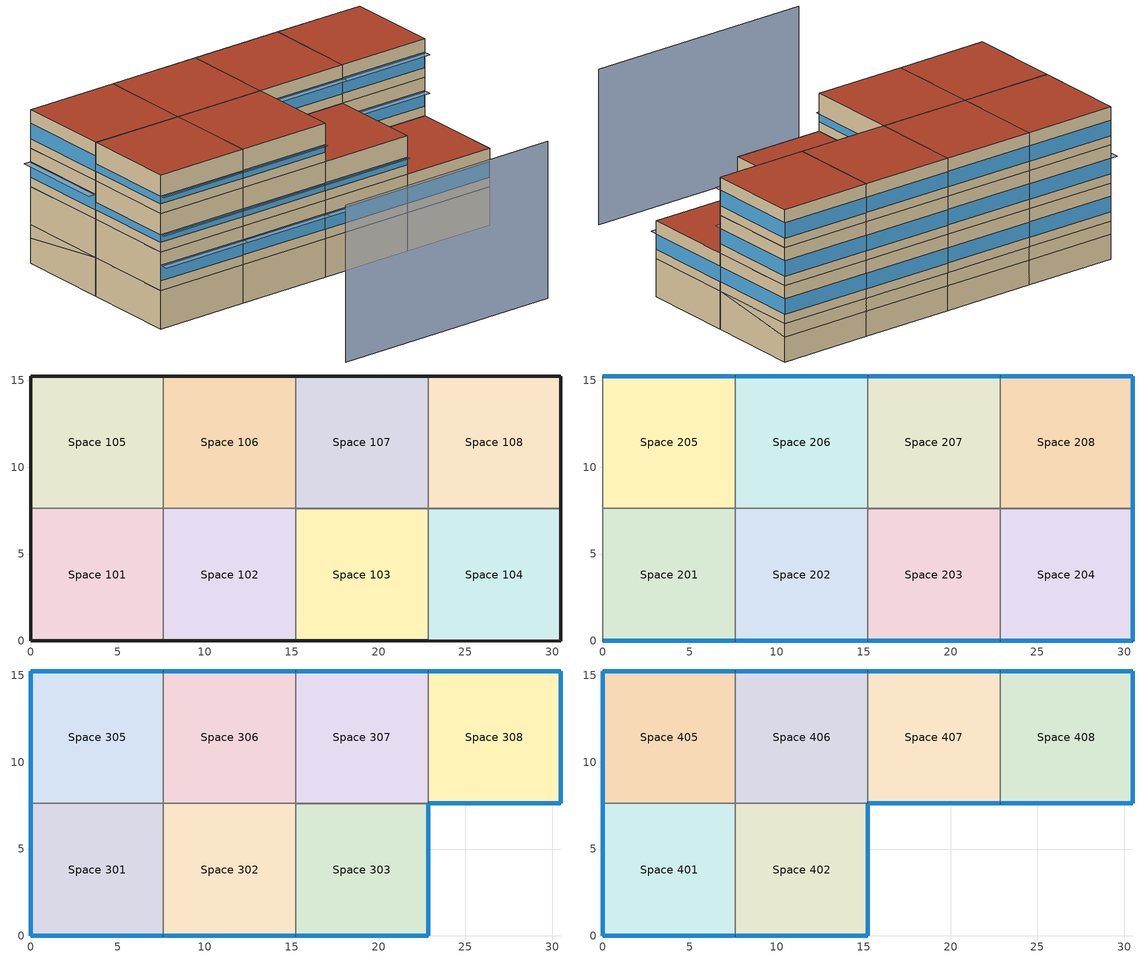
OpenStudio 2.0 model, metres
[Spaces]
Space 101
 floor ground: 7.62,7.62 7.62,0 0,0 0,7.62 z0
 wall ground: 0,7.62 0,0 7.62,0 z0:3.05
 wall to Space 105: 7.62,7.62 0,7.62 z0:3.05
 wall to Space 102: 7.62,0 7.62,7.62 z0:3.05
Space 102
 floor ground: 15.24,7.62 15.24,0 7.62,0 7.62,7.62 z0
 wall to Space 106: 15.24,7.62 7.62,7.62 z0:3.05
 wall to Space 103: 15.24,0 15.24,7.62 z0:3.05
 wall ground: 7.62,0 15.24,0 z0:3.05
Space 103
 floor ground: 22.86,7.62 22.86,0 15.24,0 15.24,7.62 z0
 wall to Space 107: 22.86,7.62 15.24,7.62 z0:3.05
 wall to Space 104: 22.86,0 22.86,7.62 z0:3.05
 wall ground: 15.24,0 22.86,0 z0:3.05
Space 104
 floor ground: 30.48,7.62 30.48,0 22.86,0 22.86,7.62 z0
 wall to Space 108: 30.48,7.62 22.86,7.62 z0:3.05
 wall ground: 22.86,0 30.48,0 30.48,7.62 z0:3.05
Space 105
 floor ground: 7.62,15.24 7.62,7.62 0,7.62 0,15.24 z0
 wall outside: 7.62,15.24 0,15.24 z1.99:3.05
 wall to Space 106: 7.62,7.62 7.62,15.24 z0:3.05
 wall ground: 7.62,15.24 0,15.24 z0:1.99; 0,7.62,3.05 0,15.24,1.99 0,15.24,0 0,7.62,0
 wall adiabatic: 0,15.24,3.05 0,15.24,1.99 0,7.62,3.05
Space 106
 floor ground: 15.24,15.24 15.24,7.62 7.62,7.62 7.62,15.24 z0
 wall outside: 15.24,15.24 7.62,15.24 z1.99:3.05
 wall to Space 107: 15.24,7.62 15.24,15.24 z0:3.05
 wall ground: 15.24,15.24 7.62,15.24 z0:1.99
Space 107
 floor ground: 22.86,15.24 22.86,7.62 15.24,7.62 15.24,15.24 z0
 wall outside: 22.86,15.24 15.24,15.24 z1.99:3.05
 wall to Space 108: 22.86,7.62 22.86,15.24 z0:3.05
 wall ground: 22.86,15.24 15.24,15.24 z0:1.99
Space 108
 floor ground: 30.48,15.24 30.48,7.62 22.86,7.62 22.86,15.24 z0
 wall outside: 30.48,15.24 22.86,15.24 z1.99:3.05; 30.48,7.62,3.05 30.48,15.24,1.99 30.48,15.24,3.05
 wall ground: 30.48,15.24 22.86,15.24 z0:1.99; 30.48,7.62,3.05 30.48,7.62,0 30.48,15.24,0 30.48,15.24,1.99
Space 201
 floor to Space 101: 7.62,7.62 7.62,0 0,0 0,7.62 z3.05
 wall outside: 0,0 7.62,0 z3.05:6.1
 wall adiabatic: 0,7.62 0,0 z3.05:6.1
 wall to Space 205: 7.62,7.62 0,7.62 z3.05:6.1
 wall to Space 202: 7.62,0 7.62,7.62 z3.05:6.1
 window: 0.03,0 7.59,0 z3.81:5.04
Space 202
 floor to Space 102: 15.24,7.62 15.24,0 7.62,0 7.62,7.62 z3.05
 wall outside: 7.62,0 15.24,0 z3.05:6.1
 wall to Space 206: 15.24,7.62 7.62,7.62 z3.05:6.1
 wall to Space 203: 15.24,0 15.24,7.62 z3.05:6.1
 window: 7.65,0 15.21,0 z3.81:5.04
Space 203
 floor to Space 103: 22.86,7.62 22.86,0 15.24,0 15.24,7.62 z3.05
 wall outside: 15.24,0 22.86,0 z3.05:6.1
 wall to Space 207: 22.86,7.62 15.24,7.62 z3.05:6.1
 wall to Space 204: 22.86,0 22.86,7.62 z3.05:6.1
 window: 15.27,0 22.83,0 z3.81:5.04
Space 204
 floor to Space 104: 30.48,7.62 30.48,0 22.86,0 22.86,7.62 z3.05
 wall outside: 22.86,0 30.48,0 30.48,7.62 z3.05:6.1
 wall to Space 208: 30.48,7.62 22.86,7.62 z3.05:6.1
 window: 22.89,0 30.45,0 / 30.48,0.03 30.48,7.59 z3.81:5.04
 roof outside: 30.48,0 30.48,7.62 22.86,7.62 22.86,0 z6.1
Space 205
 floor to Space 105: 0,15.24 7.62,15.24 7.62,7.62 0,7.62 z3.05
 wall outside: 7.62,15.24 0,15.24 z3.05:6.1
 wall to Space 206: 7.62,7.62 7.62,15.24 z3.05:6.1
 wall adiabatic: 0,15.24 0,7.62 z3.05:6.1
 window: 7.59,15.24 0.03,15.24 z3.81:5.04
Space 206
 floor to Space 106: 7.62,15.24 15.24,15.24 15.24,7.62 7.62,7.62 z3.05
 wall outside: 15.24,15.24 7.62,15.24 z3.05:6.1
 wall to Space 207: 15.24,7.62 15.24,15.24 z3.05:6.1
 window: 15.21,15.24 7.65,15.24 z3.81:5.04
Space 207
 floor to Space 107: 15.24,15.24 22.86,15.24 22.86,7.62 15.24,7.62 z3.05
 wall outside: 22.86,15.24 15.24,15.24 z3.05:6.1
 wall to Space 208: 22.86,7.62 22.86,15.24 z3.05:6.1
 window: 22.83,15.24 15.27,15.24 z3.81:5.04
Space 208
 floor to Space 108: 30.48,15.24 30.48,7.62 22.86,7.62 22.86,15.24 z3.05
 wall outside: 30.48,7.62 30.48,15.24 22.86,15.24 z3.05:6.1
 window: 30.48,7.65 30.48,15.21 / 30.45,15.24 22.89,15.24 z3.81:5.04
Space 301
 floor to Space 201: 7.62,7.62 7.62,0 0,0 0,7.62 z6.1
 wall outside: 0,7.62 0,0 7.62,0 z6.1:9.14
 wall to Space 305: 7.62,7.62 0,7.62 z6.1:9.14
 wall to Space 302: 7.62,0 7.62,7.62 z6.1:9.14
 window: 0.03,0 7.59,0 / 0,7.59 0,0.03 z6.86:7.47
Space 302
 floor to Space 202: 15.24,7.62 15.24,0 7.62,0 7.62,7.62 z6.1
 wall outside: 7.62,0 15.24,0 z6.1:9.14
 wall to Space 306: 15.24,7.62 7.62,7.62 z6.1:9.14
 wall to Space 303: 15.24,0 15.24,7.62 z6.1:9.14
 window: 7.65,0 15.21,0 z6.86:7.47
Space 303
 floor to Space 203: 22.86,7.62 22.86,0 15.24,0 15.24,7.62 z6.1
 wall outside: 15.24,0 22.86,0 22.86,7.62 z6.1:9.14
 wall to Space 307: 22.86,7.62 15.24,7.62 z6.1:9.14
 window: 15.27,0 22.83,0 / 22.86,0.03 22.86,7.59 z6.86:7.47
 roof outside: 22.86,0 22.86,7.62 15.24,7.62 15.24,0 z9.14
Space 305
 floor to Space 205: 0,15.24 7.62,15.24 7.62,7.62 0,7.62 z6.1
 wall outside: 7.62,15.24 0,15.24 0,7.62 z6.1:9.14
 wall to Space 306: 7.62,7.62 7.62,15.24 z6.1:9.14
 window: 0,15.21 0,7.65 / 7.59,15.24 0.03,15.24 z6.86:8.08
Space 306
 floor to Space 206: 7.62,15.24 15.24,15.24 15.24,7.62 7.62,7.62 z6.1
 wall outside: 15.24,15.24 7.62,15.24 z6.1:9.14
 wall to Space 307: 15.24,7.62 15.24,15.24 z6.1:9.14
 window: 15.21,15.24 7.65,15.24 z6.86:8.08
Space 307
 floor to Space 207: 15.24,15.24 22.86,15.24 22.86,7.62 15.24,7.62 z6.1
 wall outside: 22.86,15.24 15.24,15.24 z6.1:9.14
 wall to Space 308: 22.86,7.62 22.86,15.24 z6.1:9.14
 window: 22.83,15.24 15.27,15.24 z6.86:8.08
Space 308
 floor to Space 208: 30.48,15.24 30.48,7.62 22.86,7.62 22.86,15.24 z6.1
 wall outside: 22.86,7.62 30.48,7.62 30.48,15.24 22.86,15.24 z6.1:9.14
 window: 30.45,15.24 22.89,15.24 / 22.89,7.62 30.45,7.62 / 30.48,7.65 30.48,15.21 z6.86:8.08
Space 401
 floor to Space 301: 7.62,7.62 7.62,0 0,0 0,7.62 z9.14
 wall outside: 0,7.62 0,0 7.62,0 z9.14:12.19
 wall to Space 405: 7.62,7.62 0,7.62 z9.14:12.19
 wall to Space 402: 7.62,0 7.62,7.62 z9.14:12.19
 window: 0,7.59 0,0.03 / 0.03,0 7.59,0 z9.9:10.52
 roof outside: 7.62,0 7.62,7.62 0,7.62 0,0 z12.19
Space 402
 floor to Space 302: 15.24,7.62 15.24,0 7.62,0 7.62,7.62 z9.14
 wall outside: 7.62,0 15.24,0 15.24,7.62 z9.14:12.19
 wall to Space 406: 15.24,7.62 7.62,7.62 z9.14:12.19
 window: 7.65,0 15.21,0 / 15.24,0.03 15.24,7.59 z9.9:10.52
 roof outside: 15.24,0 15.24,7.62 7.62,7.62 7.62,0 z12.19
Space 405
 floor to Space 305: 0,15.24 7.62,15.24 7.62,7.62 0,7.62 z9.14
 wall outside: 7.62,15.24 0,15.24 0,7.62 z9.14:12.19
 wall to Space 406: 7.62,7.62 7.62,15.24 z9.14:12.19
 window: 0,15.21 0,7.65 / 7.59,15.24 0.03,15.24 z9.9:11.13
 roof outside: 7.62,7.62 7.62,15.24 0,15.24 0,7.62 z12.19
Space 406
 floor to Space 306: 7.62,15.24 15.24,15.24 15.24,7.62 7.62,7.62 z9.14
 wall outside: 15.24,15.24 7.62,15.24 z9.14:12.19
 wall to Space 407: 15.24,7.62 15.24,15.24 z9.14:12.19
 window: 15.21,15.24 7.65,15.24 z9.9:11.13
 roof outside: 15.24,7.62 15.24,15.24 7.62,15.24 7.62,7.62 z12.19
Space 407
 floor to Space 307: 15.24,15.24 22.86,15.24 22.86,7.62 15.24,7.62 z9.14
 wall outside: 15.24,7.62 22.86,7.62 / 22.86,15.24 15.24,15.24 z9.14:12.19
 wall to Space 408: 22.86,7.62 22.86,15.24 z9.14:12.19
 window: 15.27,7.62 22.83,7.62 / 22.83,15.24 15.27,15.24 z9.9:11.13
 roof outside: 22.86,7.62 22.86,15.24 15.24,15.24 15.24,7.62 z12.19
Space 408
 floor to Space 308: 30.48,15.24 30.48,7.62 22.86,7.62 22.86,15.24 z9.14
 wall outside: 22.86,7.62 30.48,7.62 30.48,15.24 22.86,15.24 z9.14:12.19
 window: 22.89,7.62 30.45,7.62 / 30.45,15.24 22.89,15.24 / 30.48,7.65 30.48,15.21 z9.9:11.13
 roof outside: 30.48,7.62 30.48,15.24 22.86,15.24 22.86,7.62 z12.19
shading: 25.54,-13.05 6.82,-13.05 z0:12.44; 22.83,-0.61 22.83,0 15.27,0 15.27,-0.61 z5.04; 30.45,7.01 30.45,7.62 22.89,7.62 22.89,7.01 z11.13; 15.21,-0.31 15.21,0 7.65,0 7.65,-0.31 z10.52; 7.59,-0.31 7.59,0 0.03,0 0.03,-0.31 z7.47; 7.59,-0.31 7.59,0 0.03,0 0.03,-0.31 z10.52; 30.45,-0.61 30.45,0 22.89,0 22.89,-0.61 z5.04; 7.59,-0.61 7.59,0 0.03,0 0.03,-0.61 z5.04; 22.83,-0.31 22.83,0 15.27,0 15.27,-0.31 z7.47; 15.21,-0.31 15.21,0 7.65,0 7.65,-0.31 z7.47; 30.45,7.01 30.45,7.62 22.89,7.62 22.89,7.01 z8.08; 22.83,7.01 22.83,7.62 15.27,7.62 15.27,7.01 z11.13; 15.21,-0.61 15.21,0 7.65,0 7.65,-0.61 z5.04; 0,7.65 0,15.21 -0.61,15.21 -0.61,7.65 z8.08
[Building]
Building 1: Space Type=189.1-2009 - Office - OpenOffice - CZ4-8 1; Default Construction Set=189.1-2009 - CZ5 - Office 1
[Site]
Site 1
[ClimateZones]
Climate Zone Institution Name 1=ASHRAE; Climate Zone Document Name 1=ANSI/ASHRAE Standard 169; Climate Zone Document Year 1=2006; Climate Zone Institution Name 2=CEC; Climate Zone Document Name 2=California Climate Zone Descriptions; Climate Zone Document Year 2=1995
[DefaultConstructionSet]
189.1-2009 - CZ5 - Office 1: Default Exterior Surface Constructions=Default Surface Constructions 22; Default Interior Surface Constructions=Default Surface Constructions 23; Default Ground Contact Surface Constructions=Default Surface Constructions 24; Default Exterior SubSurface Constructions=Default Sub Surface Constructions 15; Default Interior SubSurface Constructions=Default Sub Surface Constructions 16; Interior Partition Construction=Interior Partition
[DefaultSurfaceConstructions]
Name | Floor Construction | Wall Construction | Roof Ceiling Construction
Default Surface Constructions 22 | ExtSlabCarpet 4in ClimateZone 1-8 | ASHRAE 189.1-2009 ExtWall Mass ClimateZone 5 | ASHRAE 189.1-2009 ExtRoof IEAD ClimateZone 2-5
Default Surface Constructions 23 | Interior Floor | Interior Wall | Interior Ceiling
Default Surface Constructions 24 | ExtSlabCarpet 4in ClimateZone 1-8 | ExtSlabCarpet 4in ClimateZone 1-8 | ExtSlabCarpet 4in ClimateZone 1-8
[Construction]
ExtSlabCarpet 4in ClimateZone 1-8: MAT-CC05 4 HW CONCRETE, CP02 CARPET PAD
Interior Floor: F16 Acoustic tile, F05 Ceiling air space resistance, M11 100mm lightweight concrete
Interior Wall: G01a 19mm gypsum board, F04 Wall air space resistance, G01a 19mm gypsum board
Interior Ceiling: M11 100mm lightweight concrete, F05 Ceiling air space resistance, F16 Acoustic tile
Exterior Door: F08 Metal surface, I01 25mm insulation board
Interior Window: Clear 3mm
Interior Door; Interior Partition: G05 25mm wood
ASHRAE 189.1-2009 ExtRoof IEAD ClimateZone 2-5: Roof Membrane, Roof Insulation [21], Metal Decking
ASHRAE 189.1-2009 ExtWindow ClimateZone 4-5: Theoretical Glass [207]
ASHRAE 189.1-2009 ExtWall Mass ClimateZone 5: 1IN Stucco, 8IN Concrete HW, Wall Insulation [40], 1/2IN Gypsum
[Material] Thermal Absorptance=0.9
Name | Roughness | Thickness {m} | Conductivity {W/m-K} | Density {kg/m3} | Specific Heat {J/kg-K} | Solar Absorptance | Visible Absorptance
MAT-CC05 4 HW CONCRETE | Rough | 0.1016 | 1.311 | 2240 | 836.8 | 0.85 | 0.85
1IN Stucco | Smooth | 0.0253 | 0.6918 | 1858 | 837 | 0.92 | 0.92
8IN Concrete HW | MediumRough | 0.2033 | 1.7296 | 2243 | 837 | 0.65 | 0.65
1/2IN Gypsum | Smooth | 0.0127 | 0.16 | 784.9 | 830 | 0.4 | 0.4
Roof Membrane | VeryRough | 0.0095 | 0.16 | 1121.29 | 1460 | 0.7 | 0.7
Metal Decking | MediumSmooth | 0.0015 | 45.006 | 7680 | 418.4 | 0.6 | 0.6
F16 Acoustic tile | MediumSmooth | 0.0191 | 0.06 | 368 | 590 | 0.3 | 0.3
M11 100mm lightweight concrete | MediumRough | 0.1016 | 0.53 | 1280 | 840 | 0.5 | 0.5
G01a 19mm gypsum board | MediumSmooth | 0.019 | 0.16 | 800 | 1090 | 0.4 | 0.4
F08 Metal surface | Smooth | 0.0008 | 45.28 | 7824 | 500 | 0.7 | 0.7
I01 25mm insulation board | MediumRough | 0.0254 | 0.03 | 43 | 1210 | 0.6 | 0.6
G05 25mm wood | MediumSmooth | 0.0254 | 0.15 | 608 | 1630 | 0.5 | 0.5
Roof Insulation [21] | MediumRough | 0.2105 | 0.049 | 265 | 836.8 | 0.7 | 0.7
Wall Insulation [40] | MediumRough | 0.0794 | 0.0432 | 91 | 837 | 0.5 | 0.5
[Material:NoMass]
CP02 CARPET PAD: Roughness=Smooth; Thermal Resistance {m2-K/W}=0.1; Thermal Absorptance=0.9; Solar Absorptance=0.8; Visible Absorptance=0.8
[Material:AirGap]
Name | Thermal Resistance {m2-K/W}
F05 Ceiling air space resistance | 0.18
F04 Wall air space resistance | 0.15
[DefaultSubSurfaceConstructions]
Name | Fixed Window Construction | Operable Window Construction | Door Construction | Tubular Daylight Dome Construction | Tubular Daylight Diffuser Construction
Default Sub Surface Constructions 15 | ASHRAE 189.1-2009 ExtWindow ClimateZone 4-5 | ASHRAE 189.1-2009 ExtWindow ClimateZone 4-5 | Exterior Door | Interior Window | Interior Window
Default Sub Surface Constructions 16 | Interior Window | Interior Window | Interior Door
[WindowMaterial:Glazing] Optical Data Type=SpectralAverage; Thickness {m}=0.003; Back Side Solar Reflectance at Normal Incidence=0; Back Side Visible Reflectance at Normal Incidence=0; Infrared Transmittance at Normal Incidence=0; Dirt Correction Factor for Solar and Visible Transmittance=1; Solar Diffusing=No
Name | Solar Transmittance at Normal Incidence | Front Side Solar Reflectance at Normal Incidence | Visible Transmittance at Normal Incidence | Front Side Visible Reflectance at Normal Incidence | Front Side Infrared Hemispherical Emissivity | Back Side Infrared Hemispherical Emissivity | Conductivity {W/m-K}
Clear 3mm | 0.837 | 0.075 | 0.898 | 0.081 | 0.84 | 0.84 | 0.9
Theoretical Glass [207] | 0.3311 | 0.6189 | 0.44 | 0.51 | 0.9 | 0.9 | 0.0133
[WindowMaterial:Blind]
Window Material Blind 1: Slat Width {m}=0.025; Slat Separation {m}=0.01875; Front Side Slat Beam Solar Reflectance=0.5; Back Side Slat Beam Solar Reflectance=0.5; Front Side Slat Diffuse Solar Reflectance=0.5; Back Side Slat Diffuse Solar Reflectance=0.5; Slat Beam Visible Transmittance=0
[SpaceType] Standards Building Type=Office
Name | Default Schedule Set | Design Specification Outdoor Air Object | Standards Space Type
189.1-2009 - Office - Conference - CZ4-8 | 189.1-2009 - Office - Conference - CZ4-8 Schedule Set | 189.1-2009 - Office - Conference - CZ4-8 Ventilation | Conference
189.1-2009 - Office - Lobby - CZ4-8 | 189.1-2009 - Office - Lobby - CZ4-8 Schedule Set | 189.1-2009 - Office - Lobby - CZ4-8 Ventilation | Lobby
189.1-2009 - Office - OpenOffice - CZ4-8 1 | 189.1-2009 - Office - OpenOffice - CZ4-8 Schedule Set 1 | 189.1-2009 - Office - OpenOffice - CZ4-8 Ventilation 1 | OpenOffice
[DefaultScheduleSet] People Activity Level Schedule=Office Activity; Lighting Schedule=Office Bldg Light; Electric Equipment Schedule=Office Bldg Equip; Infiltration Schedule=Office Infil Quarter On
Name | Number of People Schedule
189.1-2009 - Office - Conference - CZ4-8 Schedule Set; 189.1-2009 - Office - Lobby - CZ4-8 Schedule Set | Office Misc Occ
189.1-2009 - Office - OpenOffice - CZ4-8 Schedule Set 1 | Office Work Occ
[Lights:Definition] Design Level Calculation Method=Watts/Area
Name | Watts per Space Floor Area {W/m2}
189.1-2009 - Office - Conference - CZ4-8 Lights Definition; 189.1-2009 - Office - Lobby - CZ4-8 Lights Definition | 12.5938
189.1-2009 - Office - OpenOffice - CZ4-8 Lights Definition 1 | 10.6563
[Lights]
Name | Lights Definition | Space or SpaceType
189.1-2009 - Office - Conference - CZ4-8 Lights | 189.1-2009 - Office - Conference - CZ4-8 Lights Definition | 189.1-2009 - Office - Conference - CZ4-8
189.1-2009 - Office - Lobby - CZ4-8 Lights | 189.1-2009 - Office - Lobby - CZ4-8 Lights Definition | 189.1-2009 - Office - Lobby - CZ4-8
189.1-2009 - Office - OpenOffice - CZ4-8 Lights 1 | 189.1-2009 - Office - OpenOffice - CZ4-8 Lights Definition 1 | 189.1-2009 - Office - OpenOffice - CZ4-8 1
[DesignSpecification:OutdoorAir] Outdoor Air Method=Sum
Name | Outdoor Air Flow per Person {m3/s-person}
189.1-2009 - Office - Conference - CZ4-8 Ventilation; 189.1-2009 - Office - OpenOffice - CZ4-8 Ventilation 1 | 0.00943895
189.1-2009 - Office - Lobby - CZ4-8 Ventilation | 0.00707921
[People:Definition] Number of People Calculation Method=People/Area; Fraction Radiant=0.3
Name | People per Space Floor Area {person/m2}
189.1-2009 - Office - Conference - CZ4-8 People Definition | 0.538196
189.1-2009 - Office - Lobby - CZ4-8 People Definition | 0.107639
189.1-2009 - Office - OpenOffice - CZ4-8 People Definition 1 | 0.0565105
[People]
Name | People Definition | Space or SpaceType
189.1-2009 - Office - Conference - CZ4-8 People | 189.1-2009 - Office - Conference - CZ4-8 People Definition | 189.1-2009 - Office - Conference - CZ4-8
189.1-2009 - Office - Lobby - CZ4-8 People | 189.1-2009 - Office - Lobby - CZ4-8 People Definition | 189.1-2009 - Office - Lobby - CZ4-8
189.1-2009 - Office - OpenOffice - CZ4-8 People 1 | 189.1-2009 - Office - OpenOffice - CZ4-8 People Definition 1 | 189.1-2009 - Office - OpenOffice - CZ4-8 1
[SpaceInfiltration:DesignFlowRate] Design Flow Rate Calculation Method=Flow/ExteriorArea; Flow per Exterior Surface Area {m3/s-m2}=0.000226568
Name | Space or SpaceType
189.1-2009 - Office - Conference - CZ4-8 Infiltration | 189.1-2009 - Office - Conference - CZ4-8
189.1-2009 - Office - Lobby - CZ4-8 Infiltration | 189.1-2009 - Office - Lobby - CZ4-8
189.1-2009 - Office - OpenOffice - CZ4-8 Infiltration 1 | 189.1-2009 - Office - OpenOffice - CZ4-8 1
[ElectricEquipment:Definition] Design Level Calculation Method=Watts/Area
Name | Watts per Space Floor Area {W/m2}
189.1-2009 - Office - Conference - CZ4-8 Electric Equipment Definition | 3.98265
189.1-2009 - Office - Lobby - CZ4-8 Electric Equipment Definition | 0.753474
189.1-2009 - Office - OpenOffice - CZ4-8 Electric Equipment Definition 1 | 7.64238
[ElectricEquipment]
Name | Electric Equipment Definition | Space or SpaceType
189.1-2009 - Office - Conference - CZ4-8 Electric Equipment | 189.1-2009 - Office - Conference - CZ4-8 Electric Equipment Definition | 189.1-2009 - Office - Conference - CZ4-8
189.1-2009 - Office - Lobby - CZ4-8 Electric Equipment | 189.1-2009 - Office - Lobby - CZ4-8 Electric Equipment Definition | 189.1-2009 - Office - Lobby - CZ4-8
189.1-2009 - Office - OpenOffice - CZ4-8 Electric Equipment 1 | 189.1-2009 - Office - OpenOffice - CZ4-8 Electric Equipment Definition 1 | 189.1-2009 - Office - OpenOffice - CZ4-8 1
[ThermostatSetpoint:DualSetpoint]
Name | Heating Setpoint Temperature Schedule | Cooling Setpoint Temperature Schedule
Thermostat Setpoint Dual Setpoint 1; Thermostat Setpoint Dual Setpoint 2; Thermostat Setpoint Dual Setpoint 3; Thermostat Setpoint Dual Setpoint 4; Thermostat Setpoint Dual Setpoint 5; Thermostat Setpoint Dual Setpoint 6; Thermostat Setpoint Dual Setpoint 7; Thermostat Setpoint Dual Setpoint 8; Thermostat Setpoint Dual Setpoint 9; Thermostat Setpoint Dual Setpoint 10; Thermostat Setpoint Dual Setpoint 11; Thermostat Setpoint Dual Setpoint 12; Thermostat Setpoint Dual Setpoint 13; Thermostat Setpoint Dual Setpoint 14; Thermostat Setpoint Dual Setpoint 15; Thermostat Setpoint Dual Setpoint 16; Thermostat Setpoint Dual Setpoint 17; Thermostat Setpoint Dual Setpoint 19; Thermostat Setpoint Dual Setpoint 20; Thermostat Setpoint Dual Setpoint 21; Thermostat Setpoint Dual Setpoint 22; Thermostat Setpoint Dual Setpoint 23; Thermostat Setpoint Dual Setpoint 24; Thermostat Setpoint Dual Setpoint 25; Thermostat Setpoint Dual Setpoint 26; Thermostat Setpoint Dual Setpoint 27; Thermostat Setpoint Dual Setpoint 28; Thermostat Setpoint Dual Setpoint 29 | Medium Office HtgSetp | Medium Office ClgSetp
Thermostat Setpoint Dual Setpoint 18 | Large Office HtgSetp 1 | Large Office ClgSetp 1
[ShadingControl]
Shading Control 1: Shading Type=InteriorBlind; Shading Device Material=Window Material Blind 1
[BuildingStory] Nominal Floor to Floor Height {m}=3.048
Name | Nominal Z Coordinate {m}
Building Story 1 | 0
Building Story 2 | 3.048
Building Story 3 | 6.096
Building Story 4 | 9.144
[Space]
Name | Building Story | Thermal Zone | Space Type
Space 101 | Building Story 1 | Thermal Zone 3
Space 102 | Building Story 1 | Thermal Zone 7
Space 103 | Building Story 1 | Thermal Zone 2
Space 104 | Building Story 1 | Thermal Zone 23 | 189.1-2009 - Office - Lobby - CZ4-8
Space 105 | Building Story 1 | Thermal Zone 4
Space 106 | Building Story 1 | Thermal Zone 27
Space 107 | Building Story 1 | Thermal Zone 1
Space 108 | Building Story 1 | Thermal Zone 8 | 189.1-2009 - Office - Lobby - CZ4-8
Space 201 | Building Story 2 | Thermal Zone 18
Space 202 | Building Story 2 | Thermal Zone 12
Space 203 | Building Story 2 | Thermal Zone 11
Space 204 | Building Story 2 | Thermal Zone 19
Space 205 | Building Story 2 | Thermal Zone 15
Space 206 | Building Story 2 | Thermal Zone 21
Space 207 | Building Story 2 | Thermal Zone 17
Space 208 | Building Story 2 | Thermal Zone 29
Space 301 | Building Story 3 | Thermal Zone 6
Space 302 | Building Story 3 | Thermal Zone 28
Space 303 | Building Story 3 | Thermal Zone 14
Space 305 | Building Story 3 | Thermal Zone 22
Space 306 | Building Story 3 | Thermal Zone 25
Space 307 | Building Story 3 | Thermal Zone 13
Space 308 | Building Story 3 | Thermal Zone 26
Space 401 | Building Story 4 | Thermal Zone 24 | 189.1-2009 - Office - Conference - CZ4-8
Space 402 | Building Story 4 | Thermal Zone 16 | 189.1-2009 - Office - Conference - CZ4-8
Space 405 | Building Story 4 | Thermal Zone 5
Space 406 | Building Story 4 | Thermal Zone 9
Space 407 | Building Story 4 | Thermal Zone 10
Space 408 | Building Story 4 | Thermal Zone 20
[ThermalZone] Use Ideal Air Loads=No
Name | Thermostat
Thermal Zone 1 | Thermostat Setpoint Dual Setpoint 1
Thermal Zone 2 | Thermostat Setpoint Dual Setpoint 2
Thermal Zone 3 | Thermostat Setpoint Dual Setpoint 3
Thermal Zone 4 | Thermostat Setpoint Dual Setpoint 4
Thermal Zone 5 | Thermostat Setpoint Dual Setpoint 5
Thermal Zone 6 | Thermostat Setpoint Dual Setpoint 6
Thermal Zone 7 | Thermostat Setpoint Dual Setpoint 7
Thermal Zone 8 | Thermostat Setpoint Dual Setpoint 8
Thermal Zone 9 | Thermostat Setpoint Dual Setpoint 9
Thermal Zone 10 | Thermostat Setpoint Dual Setpoint 10
Thermal Zone 11 | Thermostat Setpoint Dual Setpoint 11
Thermal Zone 12 | Thermostat Setpoint Dual Setpoint 12
Thermal Zone 13 | Thermostat Setpoint Dual Setpoint 13
Thermal Zone 14 | Thermostat Setpoint Dual Setpoint 14
Thermal Zone 15 | Thermostat Setpoint Dual Setpoint 15
Thermal Zone 16 | Thermostat Setpoint Dual Setpoint 16
Thermal Zone 17 | Thermostat Setpoint Dual Setpoint 17
Thermal Zone 18 | Thermostat Setpoint Dual Setpoint 18
Thermal Zone 19 | Thermostat Setpoint Dual Setpoint 19
Thermal Zone 20 | Thermostat Setpoint Dual Setpoint 20
Thermal Zone 21 | Thermostat Setpoint Dual Setpoint 21
Thermal Zone 22 | Thermostat Setpoint Dual Setpoint 22
Thermal Zone 23 | Thermostat Setpoint Dual Setpoint 23
Thermal Zone 24 | Thermostat Setpoint Dual Setpoint 24
Thermal Zone 25 | Thermostat Setpoint Dual Setpoint 25
Thermal Zone 26 | Thermostat Setpoint Dual Setpoint 26
Thermal Zone 27 | Thermostat Setpoint Dual Setpoint 27
Thermal Zone 28 | Thermostat Setpoint Dual Setpoint 28
Thermal Zone 29 | Thermostat Setpoint Dual Setpoint 29
[Sizing:Zone] Zone Cooling Design Supply Air Temperature Input Method=SupplyAirTemperature; Zone Cooling Design Supply Air Temperature {C}=14; Zone Cooling Design Supply Air Temperature Difference {deltaC}=11.11; Zone Heating Design Supply Air Temperature Input Method=SupplyAirTemperature; Zone Heating Design Supply Air Temperature {C}=40; Zone Heating Design Supply Air Temperature Difference {deltaC}=11.11; Zone Cooling Design Supply Air Humidity Ratio {kg-H2O/kg-air}=0.0085; Zone Heating Design Supply Air Humidity Ratio {kg-H2O/kg-air}=0.008; Cooling Design Air Flow Method=DesignDay; Heating Design Air Flow Method=DesignDay; Account for Dedicated Outdoor Air System=No; Dedicated Outdoor Air System Control Strategy=NeutralSupplyAir; Dedicated Outdoor Air Low Setpoint Temperature for Design {C}=autosize; Dedicated Outdoor Air High Setpoint Temperature for Design {C}=autosize
Thermal Zone 1; Thermal Zone 2; Thermal Zone 3; Thermal Zone 4; Thermal Zone 5; Thermal Zone 6; Thermal Zone 7; Thermal Zone 8; Thermal Zone 9; Thermal Zone 10; Thermal Zone 11; Thermal Zone 12; Thermal Zone 13; Thermal Zone 14; Thermal Zone 15; Thermal Zone 16; Thermal Zone 17; Thermal Zone 18; Thermal Zone 19; Thermal Zone 20; Thermal Zone 21; Thermal Zone 22; Thermal Zone 23; Thermal Zone 24; Thermal Zone 25; Thermal Zone 26; Thermal Zone 27; Thermal Zone 28; Thermal Zone 29
[Schedule:Ruleset]
Name | Default Day Schedule | Summer Design Day Schedule | Winter Design Day Schedule
Office Bldg Light | Office Bldg Light Default Schedule | Office Bldg Light Summer Design Day | Office Bldg Light Winter Design Day
Office Misc Occ | Office Bldg Occ Default Schedule 1 | Office Bldg Occ Summer Design Day 1 | Office Bldg Occ Winter Design Day 1
Office Activity | Office Activity Default Schedule | Office Activity Summer Design Day | Office Activity Winter Design Day
Office Infil Quarter On | Office Infil Quarter On Default Schedule | Office Infil Quarter On Summer Design Day | Office Infil Quarter On Winter Design Day
Office Bldg Equip | Office Bldg Equip Default Schedule | Office Bldg Equip Summer Design Day | Office Bldg Equip Winter Design Day
Medium Office HtgSetp | Medium Office HtgSetp Default Schedule | Medium Office HtgSetp Summer Design Day | Medium Office HtgSetp Winter Design Day
Medium Office ClgSetp | Medium Office ClgSetp Default Schedule | Medium Office ClgSetp Summer Design Day | Medium Office ClgSetp Winter Design Day
Office Work Occ | Office Bldg Occ Default Schedule | Office Bldg Occ Summer Design Day | Office Bldg Occ Winter Design Day
Large Office ClgSetp 1 | Large Office ClgSetp Default Schedule 1 | Large Office ClgSetp Summer Design Day 1 | Large Office ClgSetp Winter Design Day 1
Large Office HtgSetp 1 | Large Office HtgSetp Default Schedule 1 | Large Office HtgSetp Summer Design Day 1 | Large Office HtgSetp Winter Design Day 1
[Schedule:Day]
Office Bldg Light Default Schedule: 5, 0, 0.05, 7, 0, 0.1, 8, 0, 0.3, 17, 0, 0.9, 18, 0, 0.7, 20, 0, 0.5, 22, 0, 0.3, 23, 0, 0.1, 24, 0, 0.05
Office Bldg Light Summer Design Day; Office Infil Quarter On Rule 1 Day Schedule; Office Bldg Equip Summer Design Day: 24, 0, 1
Office Bldg Light Winter Design Day; Office Bldg Occ Winter Design Day 1; Office Bldg Occ Rule 1 Day Schedule 1; Office Bldg Equip Winter Design Day; Office Bldg Occ Winter Design Day; Office Bldg Occ Rule 1 Day Schedule: 24, 0, 0
Office Bldg Light Rule 1 Day Schedule: 24, 0, 0.05
Office Bldg Light Rule 2 Day Schedule: 6, 0, 0.05, 8, 0, 0.1, 14, 0, 0.5, 17, 0, 0.15, 24, 0, 0.05
Office Bldg Occ Default Schedule 1: 6, 0, 0, 7, 0, 0.1, 8, 0, 0.2, 20, 0, 0.4, 22, 0, 0.1, 24, 0, 0.05
Office Bldg Occ Summer Design Day 1; Office Bldg Occ Summer Design Day: 6, 0, 0, 22, 0, 1, 24, 0, 0.05
Office Bldg Occ Rule 2 Day Schedule 1: 6, 0, 0, 8, 0, 0.1, 14, 0, 0.25, 17, 0, 0.1, 24, 0, 0
Office Activity Default Schedule; Office Activity Summer Design Day; Office Activity Winter Design Day: 24, 0, 132
Office Infil Quarter On Default Schedule; Office Infil Quarter On Summer Design Day: 6, 0, 1, 22, 0, 0.25, 24, 0, 1
Office Infil Quarter On Winter Design Day; Office Infil Quarter On Rule 2 Day Schedule: 6, 0, 1, 18, 0, 0.25, 24, 0, 1
Office Bldg Equip Default Schedule: 8, 0, 0.4, 12, 0, 0.9, 13, 0, 0.8, 17, 0, 0.9, 18, 0, 0.8, 20, 0, 0.6, 22, 0, 0.5, 24, 0, 0.4
Office Bldg Equip Rule 1 Day Schedule: 24, 0, 0.3
Office Bldg Equip Rule 2 Day Schedule: 6, 0, 0.3, 8, 0, 0.4, 14, 0, 0.5, 17, 0, 0.35, 24, 0, 0.3
Medium Office HtgSetp Default Schedule; Large Office HtgSetp Default Schedule 1: 6, 0, 15.6, 22, 0, 21, 24, 0, 15.6
Medium Office HtgSetp Summer Design Day; Medium Office HtgSetp Rule 1 Day Schedule; Large Office HtgSetp Summer Design Day 1; Large Office HtgSetp Rule 1 Day Schedule 1: 24, 0, 15.6
Medium Office HtgSetp Winter Design Day; Large Office HtgSetp Winter Design Day 1: 24, 0, 21
Medium Office HtgSetp Rule 2 Day Schedule; Large Office HtgSetp Rule 2 Day Schedule 1: 6, 0, 15.6, 18, 0, 21, 24, 0, 15.6
Medium Office ClgSetp Default Schedule; Medium Office ClgSetp Summer Design Day; Large Office ClgSetp Default Schedule 1; Large Office ClgSetp Summer Design Day 1: 6, 0, 26.7, 22, 0, 24, 24, 0, 26.7
Medium Office ClgSetp Winter Design Day; Medium Office ClgSetp Rule 1 Day Schedule; Large Office ClgSetp Winter Design Day 1; Large Office ClgSetp Rule 1 Day Schedule 1: 24, 0, 26.7
Medium Office ClgSetp Rule 2 Day Schedule; Large Office ClgSetp Rule 2 Day Schedule 1: 6, 0, 26.7, 18, 0, 24, 24, 0, 26.7
Office Bldg Occ Default Schedule: 6, 0, 0, 7, 0, 0.1, 8, 0, 0.2, 12, 0, 0.85, 13, 0, 0.5, 17, 0, 0.85, 18, 0, 0.7, 20, 0, 0.4, 22, 0, 0.1, 24, 0, 0.05
Office Bldg Occ Rule 2 Day Schedule: 6, 0, 0, 8, 0, 0.1, 14, 0, 0.4, 17, 0, 0.1, 24, 0, 0
[Schedule:Rule] Apply Monday=No; Apply Tuesday=No; Apply Wednesday=No; Apply Thursday=No; Apply Friday=No; Date Specification Type=DateRange; Start Month=1; Start Day=1; End Month=12; End Day=31
Name | Schedule Ruleset | Rule Order | Day Schedule | Apply Sunday | Apply Saturday
Office Bldg Light Rule 1 | Office Bldg Light | 0 | Office Bldg Light Rule 1 Day Schedule | Yes | No
Office Bldg Light Rule 2 | Office Bldg Light | 1 | Office Bldg Light Rule 2 Day Schedule | No | Yes
Office Misc Occ Rule 1 | Office Misc Occ | 0 | Office Bldg Occ Rule 1 Day Schedule 1 | Yes | No
Office Misc Occ Rule 2 | Office Misc Occ | 1 | Office Bldg Occ Rule 2 Day Schedule 1 | No | Yes
Office Infil Quarter On Rule 1 | Office Infil Quarter On | 0 | Office Infil Quarter On Rule 1 Day Schedule | Yes | No
Office Infil Quarter On Rule 2 | Office Infil Quarter On | 1 | Office Infil Quarter On Rule 2 Day Schedule | No | Yes
Office Bldg Equip Rule 1 | Office Bldg Equip | 0 | Office Bldg Equip Rule 1 Day Schedule | Yes | No
Office Bldg Equip Rule 2 | Office Bldg Equip | 1 | Office Bldg Equip Rule 2 Day Schedule | No | Yes
Medium Office HtgSetp Rule 1 | Medium Office HtgSetp | 0 | Medium Office HtgSetp Rule 1 Day Schedule | Yes | No
Medium Office HtgSetp Rule 2 | Medium Office HtgSetp | 1 | Medium Office HtgSetp Rule 2 Day Schedule | No | Yes
Medium Office ClgSetp Rule 1 | Medium Office ClgSetp | 0 | Medium Office ClgSetp Rule 1 Day Schedule | Yes | No
Medium Office ClgSetp Rule 2 | Medium Office ClgSetp | 1 | Medium Office ClgSetp Rule 2 Day Schedule | No | Yes
Office Work Occ Rule 1 | Office Work Occ | 0 | Office Bldg Occ Rule 1 Day Schedule | Yes | No
Office Work Occ Rule 2 | Office Work Occ | 1 | Office Bldg Occ Rule 2 Day Schedule | No | Yes
Large Office ClgSetp Rule 3 | Large Office ClgSetp 1 | 0 | Large Office ClgSetp Rule 1 Day Schedule 1 | Yes | No
Large Office ClgSetp Rule 4 | Large Office ClgSetp 1 | 1 | Large Office ClgSetp Rule 2 Day Schedule 1 | No | Yes
Large Office HtgSetp Rule 3 | Large Office HtgSetp 1 | 0 | Large Office HtgSetp Rule 1 Day Schedule 1 | Yes | No
Large Office HtgSetp Rule 4 | Large Office HtgSetp 1 | 1 | Large Office HtgSetp Rule 2 Day Schedule 1 | No | Yes
